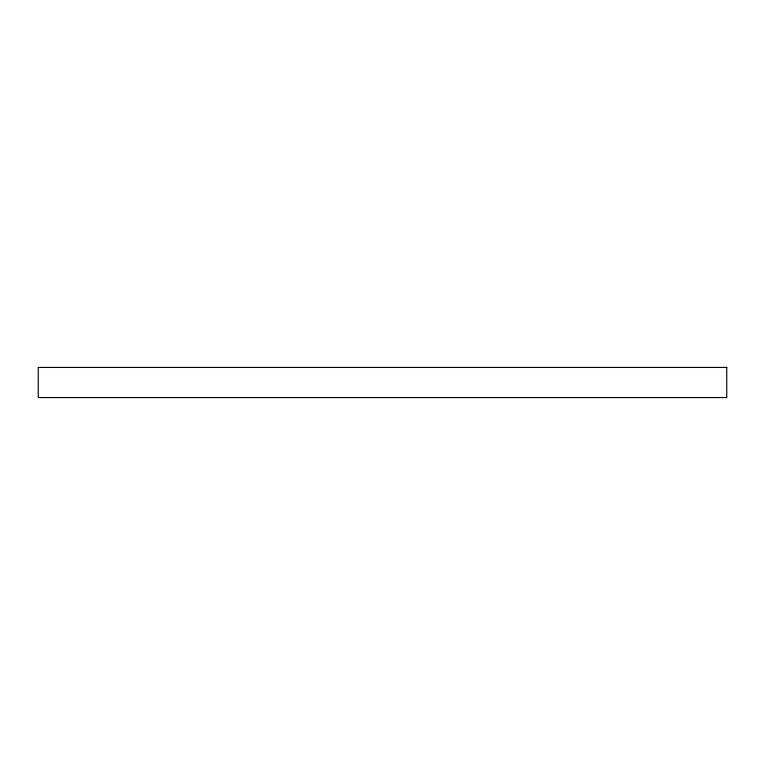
<?xml version="1.0" encoding="UTF-8"?>
<svg xmlns="http://www.w3.org/2000/svg" width="765" height="765" viewBox="0 0 765 765"><rect width="100%" height="100%" fill="white"/><g stroke="black" fill="none" stroke-linecap="round" stroke-linejoin="round"><path stroke-width="1.15" d="M726.75 367.439L38.25 367.439L38.25 397.561L726.75 397.561L726.75 367.439"/></g></svg>
